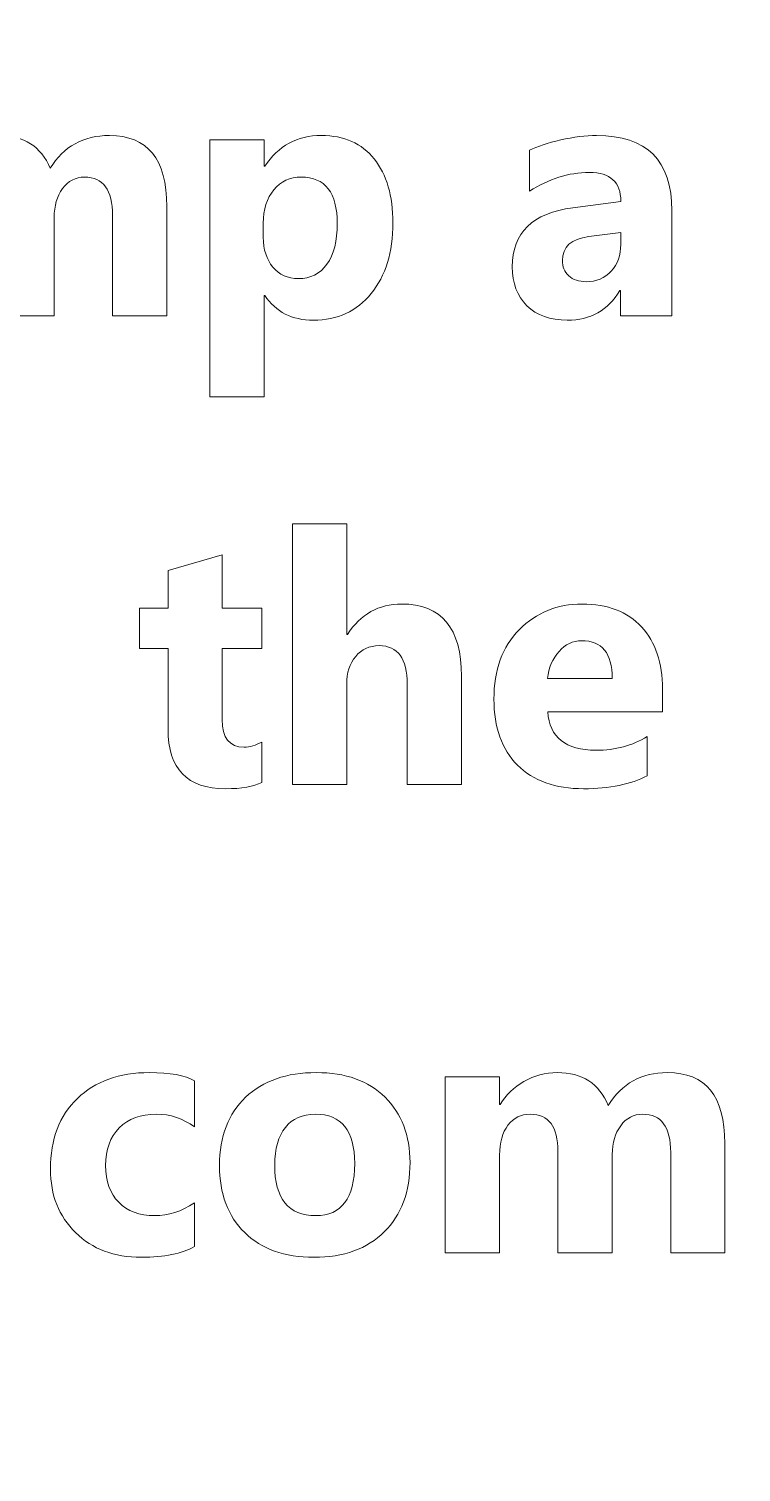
# Model space of a CAD drawing. Header units: centimetres. Extents: x -15 to 18.5, y -14.8 to 14.8.
# Drawn here: x -5.128 to -3.844, y -9.797 to -7.195 of the extents above; entities that cross this region are included whole.
import ezdxf

# ---------------------------------------------------------------- set-up
doc = ezdxf.new("R2010")
doc.units = ezdxf.units.CM
doc.header["$MEASUREMENT"] = 0
doc.layers.add('Layer 1', color=7, linetype='Continuous')

msp = doc.modelspace()

# ---------------------------------------------------------------- linework, layer by layer
at = {"layer": 'Layer 1', "color": 5, "lineweight": 53}
msp.add_open_spline([(-13.5, -4.9), (-13.5, -4.9), (4.5, -4.9), (4.5, -4.9), (4.5, -4.9), (4.5, -4.9), (4.5, -12.1), (4.5, -12.1), (4.5, -12.1), (4.5, -12.1), (-13.5, -12.1), (-13.5, -12.1), (-13.5, -12.1), (-13.5, -12.1), (-13.5, -4.9), (-13.5, -4.9)], degree=3, knots=[0, 0, 0, 0, 0.2, 0.2, 0.2, 0.2, 0.4, 0.4, 0.4, 0.4, 0.6, 0.6, 0.6, 0.6, 1, 1, 1, 1], dxfattribs=at)
at = {"layer": 'Layer 1', "color": 202, "lineweight": 9}
for points, knots in [([(-4.87937, -7.71268), (-4.87937, -7.71268), (-4.97705, -7.71268), (-4.97705, -7.71268), (-4.97705, -7.71268), (-4.97705, -7.71268), (-4.97705, -7.5316), (-4.97705, -7.5316), (-4.97705, -7.5316), (-4.97705, -7.48546), (-4.99399, -7.46249), (-5.02785, -7.46249), (-5.02785, -7.46249), (-5.04394, -7.46249), (-5.05706, -7.46937), (-5.06722, -7.48323), (-5.06722, -7.48323), (-5.07738, -7.4971), (-5.08246, -7.51435), (-5.08246, -7.53499), (-5.08246, -7.53499), (-5.08246, -7.53499), (-5.08246, -7.71268), (-5.08246, -7.71268), (-5.08246, -7.71268), (-5.08246, -7.71268), (-5.18036, -7.71268), (-5.18036, -7.71268), (-5.18036, -7.71268), (-5.18036, -7.71268), (-5.18036, -7.52969), (-5.18036, -7.52969), (-5.18036, -7.52969), (-5.18036, -7.48493), (-5.19708, -7.46249), (-5.23031, -7.46249), (-5.23031, -7.46249), (-5.24704, -7.46249), (-5.26048, -7.46905), (-5.27042, -7.48228), (-5.27042, -7.48228), (-5.28048, -7.49551), (-5.28556, -7.5135), (-5.28556, -7.53626), (-5.28556, -7.53626), (-5.28556, -7.53626), (-5.28556, -7.71268), (-5.28556, -7.71268), (-5.28556, -7.71268), (-5.28556, -7.71268), (-5.38345, -7.71268), (-5.38345, -7.71268), (-5.38345, -7.71268), (-5.38345, -7.71268), (-5.38345, -7.39518), (-5.38345, -7.39518), (-5.38345, -7.39518), (-5.38345, -7.39518), (-5.28556, -7.39518), (-5.28556, -7.39518), (-5.28556, -7.39518), (-5.28556, -7.39518), (-5.28556, -7.44482), (-5.28556, -7.44482), (-5.28556, -7.44482), (-5.28556, -7.44482), (-5.28429, -7.44482), (-5.28429, -7.44482), (-5.28429, -7.44482), (-5.27413, -7.42788), (-5.25995, -7.41402), (-5.24164, -7.40343), (-5.24164, -7.40343), (-5.22333, -7.39275), (-5.20333, -7.38745), (-5.18163, -7.38745), (-5.18163, -7.38745), (-5.13676, -7.38745), (-5.10607, -7.40714), (-5.08956, -7.44661), (-5.08956, -7.44661), (-5.06532, -7.40714), (-5.02987, -7.38745), (-4.98288, -7.38745), (-4.98288, -7.38745), (-4.91387, -7.38745), (-4.87937, -7.43), (-4.87937, -7.51519), (-4.87937, -7.51519), (-4.87937, -7.51519), (-4.87937, -7.71268), (-4.87937, -7.71268)], [0, 0, 0, 0, 0.0416667, 0.0416667, 0.0416667, 0.0416667, 0.0833333, 0.0833333, 0.0833333, 0.0833333, 0.125, 0.125, 0.125, 0.125, 0.1666667, 0.1666667, 0.1666667, 0.1666667, 0.2083333, 0.2083333, 0.2083333, 0.2083333, 0.25, 0.25, 0.25, 0.25, 0.2916667, 0.2916667, 0.2916667, 0.2916667, 0.3333333, 0.3333333, 0.3333333, 0.3333333, 0.375, 0.375, 0.375, 0.375, 0.4166667, 0.4166667, 0.4166667, 0.4166667, 0.4583333, 0.4583333, 0.4583333, 0.4583333, 0.5, 0.5, 0.5, 0.5, 0.5416667, 0.5416667, 0.5416667, 0.5416667, 0.5833333, 0.5833333, 0.5833333, 0.5833333, 0.625, 0.625, 0.625, 0.625, 0.6666667, 0.6666667, 0.6666667, 0.6666667, 0.7083333, 0.7083333, 0.7083333, 0.7083333, 0.75, 0.75, 0.75, 0.75, 0.7916667, 0.7916667, 0.7916667, 0.7916667, 0.8333333, 0.8333333, 0.8333333, 0.8333333, 0.875, 0.875, 0.875, 0.875, 0.9166667, 0.9166667, 0.9166667, 0.9166667, 1, 1, 1, 1]), ([(-4.70263, -7.67574), (-4.70263, -7.67574), (-4.7039, -7.67574), (-4.7039, -7.67574), (-4.7039, -7.67574), (-4.7039, -7.67574), (-4.7039, -7.85873), (-4.7039, -7.85873), (-4.7039, -7.85873), (-4.7039, -7.85873), (-4.80179, -7.85873), (-4.80179, -7.85873), (-4.80179, -7.85873), (-4.80179, -7.85873), (-4.80179, -7.39518), (-4.80179, -7.39518), (-4.80179, -7.39518), (-4.80179, -7.39518), (-4.7039, -7.39518), (-4.7039, -7.39518), (-4.7039, -7.39518), (-4.7039, -7.39518), (-4.7039, -7.44291), (-4.7039, -7.44291), (-4.7039, -7.44291), (-4.7039, -7.44291), (-4.70263, -7.44291), (-4.70263, -7.44291), (-4.70263, -7.44291), (-4.67839, -7.40597), (-4.64442, -7.38745), (-4.60061, -7.38745), (-4.60061, -7.38745), (-4.55944, -7.38745), (-4.52769, -7.40153), (-4.50525, -7.42979), (-4.50525, -7.42979), (-4.48281, -7.45794), (-4.47159, -7.49636), (-4.47159, -7.54493), (-4.47159, -7.54493), (-4.47159, -7.59785), (-4.48472, -7.64029), (-4.51086, -7.67236), (-4.51086, -7.67236), (-4.537, -7.70442), (-4.57182, -7.72041), (-4.61521, -7.72041), (-4.61521, -7.72041), (-4.65342, -7.72041), (-4.68252, -7.70559), (-4.70263, -7.67574)], [0, 0, 0, 0, 0.0714286, 0.0714286, 0.0714286, 0.0714286, 0.1428571, 0.1428571, 0.1428571, 0.1428571, 0.2142857, 0.2142857, 0.2142857, 0.2142857, 0.2857143, 0.2857143, 0.2857143, 0.2857143, 0.3571429, 0.3571429, 0.3571429, 0.3571429, 0.4285714, 0.4285714, 0.4285714, 0.4285714, 0.5, 0.5, 0.5, 0.5, 0.5714286, 0.5714286, 0.5714286, 0.5714286, 0.6428571, 0.6428571, 0.6428571, 0.6428571, 0.7142857, 0.7142857, 0.7142857, 0.7142857, 0.7857143, 0.7857143, 0.7857143, 0.7857143, 0.8571429, 0.8571429, 0.8571429, 0.8571429, 1, 1, 1, 1]), ([(-3.96867, -7.71268), (-3.96867, -7.71268), (-4.06138, -7.71268), (-4.06138, -7.71268), (-4.06138, -7.71268), (-4.06138, -7.71268), (-4.06138, -7.66707), (-4.06138, -7.66707), (-4.06138, -7.66707), (-4.06138, -7.66707), (-4.06265, -7.66707), (-4.06265, -7.66707), (-4.06265, -7.66707), (-4.08393, -7.70263), (-4.11547, -7.72041), (-4.15727, -7.72041), (-4.15727, -7.72041), (-4.18807, -7.72041), (-4.2123, -7.71173), (-4.22998, -7.69426), (-4.22998, -7.69426), (-4.24765, -7.6768), (-4.25644, -7.65341), (-4.25644, -7.62431), (-4.25644, -7.62431), (-4.25644, -7.56271), (-4.21992, -7.52715), (-4.147, -7.51763), (-4.147, -7.51763), (-4.147, -7.51763), (-4.06075, -7.5062), (-4.06075, -7.5062), (-4.06075, -7.5062), (-4.06075, -7.47149), (-4.07959, -7.45413), (-4.11726, -7.45413), (-4.11726, -7.45413), (-4.15505, -7.45413), (-4.19103, -7.46535), (-4.22511, -7.48789), (-4.22511, -7.48789), (-4.22511, -7.48789), (-4.22511, -7.41412), (-4.22511, -7.41412), (-4.22511, -7.41412), (-4.21146, -7.40703), (-4.19283, -7.40089), (-4.16912, -7.3955), (-4.16912, -7.3955), (-4.14552, -7.3901), (-4.12393, -7.38745), (-4.10446, -7.38745), (-4.10446, -7.38745), (-4.01397, -7.38745), (-3.96867, -7.43264), (-3.96867, -7.52292), (-3.96867, -7.52292), (-3.96867, -7.52292), (-3.96867, -7.71268), (-3.96867, -7.71268)], [0, 0, 0, 0, 0.0625, 0.0625, 0.0625, 0.0625, 0.125, 0.125, 0.125, 0.125, 0.1875, 0.1875, 0.1875, 0.1875, 0.25, 0.25, 0.25, 0.25, 0.3125, 0.3125, 0.3125, 0.3125, 0.375, 0.375, 0.375, 0.375, 0.4375, 0.4375, 0.4375, 0.4375, 0.5, 0.5, 0.5, 0.5, 0.5625, 0.5625, 0.5625, 0.5625, 0.625, 0.625, 0.625, 0.625, 0.6875, 0.6875, 0.6875, 0.6875, 0.75, 0.75, 0.75, 0.75, 0.8125, 0.8125, 0.8125, 0.8125, 0.875, 0.875, 0.875, 0.875, 1, 1, 1, 1]), ([(-4.70538, -7.54557), (-4.70538, -7.54557), (-4.70538, -7.57097), (-4.70538, -7.57097), (-4.70538, -7.57097), (-4.70538, -7.59288), (-4.69967, -7.61076), (-4.68802, -7.62463), (-4.68802, -7.62463), (-4.67649, -7.63849), (-4.66125, -7.64537), (-4.64241, -7.64537), (-4.64241, -7.64537), (-4.62018, -7.64537), (-4.60283, -7.6368), (-4.59055, -7.61955), (-4.59055, -7.61955), (-4.57827, -7.6023), (-4.57203, -7.57785), (-4.57203, -7.5462), (-4.57203, -7.5462), (-4.57203, -7.49032), (-4.59373, -7.46249), (-4.63722, -7.46249), (-4.63722, -7.46249), (-4.65723, -7.46249), (-4.67363, -7.47), (-4.68633, -7.48524), (-4.68633, -7.48524), (-4.69903, -7.50048), (-4.70538, -7.52059), (-4.70538, -7.54557)], [0, 0, 0, 0, 0.1111111, 0.1111111, 0.1111111, 0.1111111, 0.2222222, 0.2222222, 0.2222222, 0.2222222, 0.3333333, 0.3333333, 0.3333333, 0.3333333, 0.4444444, 0.4444444, 0.4444444, 0.4444444, 0.5555556, 0.5555556, 0.5555556, 0.5555556, 0.6666667, 0.6666667, 0.6666667, 0.6666667, 0.7777778, 0.7777778, 0.7777778, 0.7777778, 1, 1, 1, 1]), ([(-4.06075, -7.58367), (-4.06075, -7.58367), (-4.06075, -7.56229), (-4.06075, -7.56229), (-4.06075, -7.56229), (-4.06075, -7.56229), (-4.11843, -7.5697), (-4.11843, -7.5697), (-4.11843, -7.5697), (-4.15028, -7.57383), (-4.16616, -7.58822), (-4.16616, -7.61288), (-4.16616, -7.61288), (-4.16616, -7.62399), (-4.16235, -7.6332), (-4.15462, -7.64029), (-4.15462, -7.64029), (-4.14679, -7.64738), (-4.13631, -7.65098), (-4.12309, -7.65098), (-4.12309, -7.65098), (-4.10467, -7.65098), (-4.08975, -7.64463), (-4.07811, -7.63193), (-4.07811, -7.63193), (-4.06657, -7.61923), (-4.06075, -7.60314), (-4.06075, -7.58367)], [0, 0, 0, 0, 0.125, 0.125, 0.125, 0.125, 0.25, 0.25, 0.25, 0.25, 0.375, 0.375, 0.375, 0.375, 0.5, 0.5, 0.5, 0.5, 0.625, 0.625, 0.625, 0.625, 0.75, 0.75, 0.75, 0.75, 1, 1, 1, 1]), ([(-4.34808, -8.55734), (-4.34808, -8.55734), (-4.44577, -8.55734), (-4.44577, -8.55734), (-4.44577, -8.55734), (-4.44577, -8.55734), (-4.44577, -8.37689), (-4.44577, -8.37689), (-4.44577, -8.37689), (-4.44577, -8.33033), (-4.4627, -8.30715), (-4.49667, -8.30715), (-4.49667, -8.30715), (-4.51403, -8.30715), (-4.52811, -8.31361), (-4.5388, -8.32662), (-4.5388, -8.32662), (-4.54959, -8.33964), (-4.55499, -8.35626), (-4.55499, -8.37626), (-4.55499, -8.37626), (-4.55499, -8.37626), (-4.55499, -8.55734), (-4.55499, -8.55734), (-4.55499, -8.55734), (-4.55499, -8.55734), (-4.65288, -8.55734), (-4.65288, -8.55734), (-4.65288, -8.55734), (-4.65288, -8.55734), (-4.65288, -8.08733), (-4.65288, -8.08733), (-4.65288, -8.08733), (-4.65288, -8.08733), (-4.55499, -8.08733), (-4.55499, -8.08733), (-4.55499, -8.08733), (-4.55499, -8.08733), (-4.55499, -8.28694), (-4.55499, -8.28694), (-4.55499, -8.28694), (-4.55499, -8.28694), (-4.55372, -8.28694), (-4.55372, -8.28694), (-4.55372, -8.28694), (-4.52969, -8.25042), (-4.4972, -8.23211), (-4.45603, -8.23211), (-4.45603, -8.23211), (-4.38407, -8.23211), (-4.34808, -8.27551), (-4.34808, -8.36229), (-4.34808, -8.36229), (-4.34808, -8.36229), (-4.34808, -8.55734), (-4.34808, -8.55734)], [0, 0, 0, 0, 0.0666667, 0.0666667, 0.0666667, 0.0666667, 0.1333333, 0.1333333, 0.1333333, 0.1333333, 0.2, 0.2, 0.2, 0.2, 0.2666667, 0.2666667, 0.2666667, 0.2666667, 0.3333333, 0.3333333, 0.3333333, 0.3333333, 0.4, 0.4, 0.4, 0.4, 0.4666667, 0.4666667, 0.4666667, 0.4666667, 0.5333333, 0.5333333, 0.5333333, 0.5333333, 0.6, 0.6, 0.6, 0.6, 0.6666667, 0.6666667, 0.6666667, 0.6666667, 0.7333333, 0.7333333, 0.7333333, 0.7333333, 0.8, 0.8, 0.8, 0.8, 0.8666667, 0.8666667, 0.8666667, 0.8666667, 1, 1, 1, 1]), ([(-4.70813, -8.55364), (-4.72263, -8.56126), (-4.74443, -8.56507), (-4.77353, -8.56507), (-4.77353, -8.56507), (-4.84254, -8.56507), (-4.87714, -8.52919), (-4.87714, -8.45754), (-4.87714, -8.45754), (-4.87714, -8.45754), (-4.87714, -8.31212), (-4.87714, -8.31212), (-4.87714, -8.31212), (-4.87714, -8.31212), (-4.92858, -8.31212), (-4.92858, -8.31212), (-4.92858, -8.31212), (-4.92858, -8.31212), (-4.92858, -8.23984), (-4.92858, -8.23984), (-4.92858, -8.23984), (-4.92858, -8.23984), (-4.87714, -8.23984), (-4.87714, -8.23984), (-4.87714, -8.23984), (-4.87714, -8.23984), (-4.87714, -8.17137), (-4.87714, -8.17137), (-4.87714, -8.17137), (-4.87714, -8.17137), (-4.77946, -8.14343), (-4.77946, -8.14343), (-4.77946, -8.14343), (-4.77946, -8.14343), (-4.77946, -8.23984), (-4.77946, -8.23984), (-4.77946, -8.23984), (-4.77946, -8.23984), (-4.70813, -8.23984), (-4.70813, -8.23984), (-4.70813, -8.23984), (-4.70813, -8.23984), (-4.70813, -8.31212), (-4.70813, -8.31212), (-4.70813, -8.31212), (-4.70813, -8.31212), (-4.77946, -8.31212), (-4.77946, -8.31212), (-4.77946, -8.31212), (-4.77946, -8.31212), (-4.77946, -8.4405), (-4.77946, -8.4405), (-4.77946, -8.4405), (-4.77946, -8.47352), (-4.76634, -8.49003), (-4.74009, -8.49003), (-4.74009, -8.49003), (-4.72972, -8.49003), (-4.71903, -8.48707), (-4.70813, -8.48103), (-4.70813, -8.48103), (-4.70813, -8.48103), (-4.70813, -8.55364), (-4.70813, -8.55364)], [0, 0, 0, 0, 0.0588235, 0.0588235, 0.0588235, 0.0588235, 0.1176471, 0.1176471, 0.1176471, 0.1176471, 0.1764706, 0.1764706, 0.1764706, 0.1764706, 0.2352941, 0.2352941, 0.2352941, 0.2352941, 0.2941176, 0.2941176, 0.2941176, 0.2941176, 0.3529412, 0.3529412, 0.3529412, 0.3529412, 0.4117647, 0.4117647, 0.4117647, 0.4117647, 0.4705882, 0.4705882, 0.4705882, 0.4705882, 0.5294118, 0.5294118, 0.5294118, 0.5294118, 0.5882353, 0.5882353, 0.5882353, 0.5882353, 0.6470588, 0.6470588, 0.6470588, 0.6470588, 0.7058824, 0.7058824, 0.7058824, 0.7058824, 0.7647059, 0.7647059, 0.7647059, 0.7647059, 0.8235294, 0.8235294, 0.8235294, 0.8235294, 0.8823529, 0.8823529, 0.8823529, 0.8823529, 1, 1, 1, 1]), ([(-3.98539, -8.42653), (-3.98539, -8.42653), (-4.19251, -8.42653), (-4.19251, -8.42653), (-4.19251, -8.42653), (-4.18923, -8.47257), (-4.16012, -8.49564), (-4.10541, -8.49564), (-4.10541, -8.49564), (-4.07048, -8.49564), (-4.03979, -8.48738), (-4.01333, -8.47087), (-4.01333, -8.47087), (-4.01333, -8.47087), (-4.01333, -8.54157), (-4.01333, -8.54157), (-4.01333, -8.54157), (-4.04265, -8.55723), (-4.08075, -8.56507), (-4.12774, -8.56507), (-4.12774, -8.56507), (-4.17896, -8.56507), (-4.21876, -8.55088), (-4.24712, -8.52241), (-4.24712, -8.52241), (-4.27538, -8.49405), (-4.28956, -8.45436), (-4.28956, -8.40356), (-4.28956, -8.40356), (-4.28956, -8.35086), (-4.27432, -8.30905), (-4.24363, -8.27826), (-4.24363, -8.27826), (-4.21304, -8.24746), (-4.17547, -8.23211), (-4.13081, -8.23211), (-4.13081, -8.23211), (-4.08456, -8.23211), (-4.04868, -8.24587), (-4.02339, -8.27328), (-4.02339, -8.27328), (-3.99809, -8.3008), (-3.98539, -8.33816), (-3.98539, -8.38525), (-3.98539, -8.38525), (-3.98539, -8.38525), (-3.98539, -8.42653), (-3.98539, -8.42653)], [0, 0, 0, 0, 0.0769231, 0.0769231, 0.0769231, 0.0769231, 0.1538462, 0.1538462, 0.1538462, 0.1538462, 0.2307692, 0.2307692, 0.2307692, 0.2307692, 0.3076923, 0.3076923, 0.3076923, 0.3076923, 0.3846154, 0.3846154, 0.3846154, 0.3846154, 0.4615385, 0.4615385, 0.4615385, 0.4615385, 0.5384615, 0.5384615, 0.5384615, 0.5384615, 0.6153846, 0.6153846, 0.6153846, 0.6153846, 0.6923077, 0.6923077, 0.6923077, 0.6923077, 0.7692308, 0.7692308, 0.7692308, 0.7692308, 0.8461538, 0.8461538, 0.8461538, 0.8461538, 1, 1, 1, 1]), ([(-4.0762, -8.36631), (-4.0762, -8.32091), (-4.09461, -8.29815), (-4.13144, -8.29815), (-4.13144, -8.29815), (-4.14711, -8.29815), (-4.16076, -8.30461), (-4.17219, -8.31763), (-4.17219, -8.31763), (-4.18373, -8.33064), (-4.1906, -8.34694), (-4.19314, -8.36631), (-4.19314, -8.36631), (-4.19314, -8.36631), (-4.0762, -8.36631), (-4.0762, -8.36631)], [0, 0, 0, 0, 0.2, 0.2, 0.2, 0.2, 0.4, 0.4, 0.4, 0.4, 0.6, 0.6, 0.6, 0.6, 1, 1, 1, 1]), ([(-4.82964, -9.39057), (-4.85175, -9.40338), (-4.88372, -9.40973), (-4.92541, -9.40973), (-4.92541, -9.40973), (-4.9742, -9.40973), (-5.01368, -9.39501), (-5.04384, -9.36538), (-5.04384, -9.36538), (-5.074, -9.33585), (-5.08914, -9.29775), (-5.08914, -9.25098), (-5.08914, -9.25098), (-5.08914, -9.197), (-5.07295, -9.15456), (-5.04067, -9.12345), (-5.04067, -9.12345), (-5.00828, -9.09233), (-4.965, -9.07677), (-4.91081, -9.07677), (-4.91081, -9.07677), (-4.87345, -9.07677), (-4.84636, -9.08175), (-4.82964, -9.09159), (-4.82964, -9.09159), (-4.82964, -9.09159), (-4.82964, -9.17478), (-4.82964, -9.17478), (-4.82964, -9.17478), (-4.85006, -9.15943), (-4.87292, -9.15181), (-4.89811, -9.15181), (-4.89811, -9.15181), (-4.92626, -9.15181), (-4.94849, -9.15996), (-4.965, -9.17647), (-4.965, -9.17647), (-4.9814, -9.19287), (-4.98966, -9.21552), (-4.98966, -9.24452), (-4.98966, -9.24452), (-4.98966, -9.27257), (-4.98172, -9.29468), (-4.96605, -9.31067), (-4.96605, -9.31067), (-4.95039, -9.32675), (-4.9287, -9.33469), (-4.90128, -9.33469), (-4.90128, -9.33469), (-4.87684, -9.33469), (-4.85302, -9.32707), (-4.82964, -9.31172), (-4.82964, -9.31172), (-4.82964, -9.31172), (-4.82964, -9.39057), (-4.82964, -9.39057)], [0, 0, 0, 0, 0.0666667, 0.0666667, 0.0666667, 0.0666667, 0.1333333, 0.1333333, 0.1333333, 0.1333333, 0.2, 0.2, 0.2, 0.2, 0.2666667, 0.2666667, 0.2666667, 0.2666667, 0.3333333, 0.3333333, 0.3333333, 0.3333333, 0.4, 0.4, 0.4, 0.4, 0.4666667, 0.4666667, 0.4666667, 0.4666667, 0.5333333, 0.5333333, 0.5333333, 0.5333333, 0.6, 0.6, 0.6, 0.6, 0.6666667, 0.6666667, 0.6666667, 0.6666667, 0.7333333, 0.7333333, 0.7333333, 0.7333333, 0.8, 0.8, 0.8, 0.8, 0.8666667, 0.8666667, 0.8666667, 0.8666667, 1, 1, 1, 1]), ([(-4.61416, -9.40973), (-4.66708, -9.40973), (-4.70867, -9.39491), (-4.73894, -9.36528), (-4.73894, -9.36528), (-4.7692, -9.33564), (-4.78434, -9.29532), (-4.78434, -9.24452), (-4.78434, -9.24452), (-4.78434, -9.19203), (-4.76868, -9.15086), (-4.73724, -9.12122), (-4.73724, -9.12122), (-4.70581, -9.09159), (-4.66327, -9.07677), (-4.60982, -9.07677), (-4.60982, -9.07677), (-4.55711, -9.07677), (-4.51573, -9.09159), (-4.48578, -9.12122), (-4.48578, -9.12122), (-4.45583, -9.15086), (-4.4408, -9.19012), (-4.4408, -9.23891), (-4.4408, -9.23891), (-4.4408, -9.29162), (-4.45626, -9.33331), (-4.48716, -9.3639), (-4.48716, -9.3639), (-4.51806, -9.39449), (-4.5604, -9.40973), (-4.61416, -9.40973)], [0, 0, 0, 0, 0.1111111, 0.1111111, 0.1111111, 0.1111111, 0.2222222, 0.2222222, 0.2222222, 0.2222222, 0.3333333, 0.3333333, 0.3333333, 0.3333333, 0.4444444, 0.4444444, 0.4444444, 0.4444444, 0.5555556, 0.5555556, 0.5555556, 0.5555556, 0.6666667, 0.6666667, 0.6666667, 0.6666667, 0.7777778, 0.7777778, 0.7777778, 0.7777778, 1, 1, 1, 1]), ([(-3.87311, -9.402), (-3.87311, -9.402), (-3.97079, -9.402), (-3.97079, -9.402), (-3.97079, -9.402), (-3.97079, -9.402), (-3.97079, -9.22092), (-3.97079, -9.22092), (-3.97079, -9.22092), (-3.97079, -9.17478), (-3.98773, -9.15181), (-4.02159, -9.15181), (-4.02159, -9.15181), (-4.03768, -9.15181), (-4.0508, -9.15869), (-4.06096, -9.17255), (-4.06096, -9.17255), (-4.07112, -9.18642), (-4.0762, -9.20367), (-4.0762, -9.22431), (-4.0762, -9.22431), (-4.0762, -9.22431), (-4.0762, -9.402), (-4.0762, -9.402), (-4.0762, -9.402), (-4.0762, -9.402), (-4.1741, -9.402), (-4.1741, -9.402), (-4.1741, -9.402), (-4.1741, -9.402), (-4.1741, -9.21901), (-4.1741, -9.21901), (-4.1741, -9.21901), (-4.1741, -9.17425), (-4.19082, -9.15181), (-4.22405, -9.15181), (-4.22405, -9.15181), (-4.24078, -9.15181), (-4.25422, -9.15837), (-4.26416, -9.1716), (-4.26416, -9.1716), (-4.27422, -9.18483), (-4.2793, -9.20282), (-4.2793, -9.22558), (-4.2793, -9.22558), (-4.2793, -9.22558), (-4.2793, -9.402), (-4.2793, -9.402), (-4.2793, -9.402), (-4.2793, -9.402), (-4.37719, -9.402), (-4.37719, -9.402), (-4.37719, -9.402), (-4.37719, -9.402), (-4.37719, -9.0845), (-4.37719, -9.0845), (-4.37719, -9.0845), (-4.37719, -9.0845), (-4.2793, -9.0845), (-4.2793, -9.0845), (-4.2793, -9.0845), (-4.2793, -9.0845), (-4.2793, -9.13414), (-4.2793, -9.13414), (-4.2793, -9.13414), (-4.2793, -9.13414), (-4.27803, -9.13414), (-4.27803, -9.13414), (-4.27803, -9.13414), (-4.26787, -9.1172), (-4.25369, -9.10334), (-4.23538, -9.09275), (-4.23538, -9.09275), (-4.21707, -9.08207), (-4.19707, -9.07677), (-4.17537, -9.07677), (-4.17537, -9.07677), (-4.1305, -9.07677), (-4.09981, -9.09646), (-4.0833, -9.13593), (-4.0833, -9.13593), (-4.05906, -9.09646), (-4.02361, -9.07677), (-3.97662, -9.07677), (-3.97662, -9.07677), (-3.90761, -9.07677), (-3.87311, -9.11932), (-3.87311, -9.20451), (-3.87311, -9.20451), (-3.87311, -9.20451), (-3.87311, -9.402), (-3.87311, -9.402)], [0, 0, 0, 0, 0.0416667, 0.0416667, 0.0416667, 0.0416667, 0.0833333, 0.0833333, 0.0833333, 0.0833333, 0.125, 0.125, 0.125, 0.125, 0.1666667, 0.1666667, 0.1666667, 0.1666667, 0.2083333, 0.2083333, 0.2083333, 0.2083333, 0.25, 0.25, 0.25, 0.25, 0.2916667, 0.2916667, 0.2916667, 0.2916667, 0.3333333, 0.3333333, 0.3333333, 0.3333333, 0.375, 0.375, 0.375, 0.375, 0.4166667, 0.4166667, 0.4166667, 0.4166667, 0.4583333, 0.4583333, 0.4583333, 0.4583333, 0.5, 0.5, 0.5, 0.5, 0.5416667, 0.5416667, 0.5416667, 0.5416667, 0.5833333, 0.5833333, 0.5833333, 0.5833333, 0.625, 0.625, 0.625, 0.625, 0.6666667, 0.6666667, 0.6666667, 0.6666667, 0.7083333, 0.7083333, 0.7083333, 0.7083333, 0.75, 0.75, 0.75, 0.75, 0.7916667, 0.7916667, 0.7916667, 0.7916667, 0.8333333, 0.8333333, 0.8333333, 0.8333333, 0.875, 0.875, 0.875, 0.875, 0.9166667, 0.9166667, 0.9166667, 0.9166667, 1, 1, 1, 1]), ([(-4.61162, -9.15181), (-4.6348, -9.15181), (-4.65279, -9.15975), (-4.66559, -9.17562), (-4.66559, -9.17562), (-4.6784, -9.1916), (-4.68486, -9.21415), (-4.68486, -9.24325), (-4.68486, -9.24325), (-4.68486, -9.30421), (-4.6602, -9.33469), (-4.61098, -9.33469), (-4.61098, -9.33469), (-4.5641, -9.33469), (-4.5406, -9.30336), (-4.5406, -9.24082), (-4.5406, -9.24082), (-4.5406, -9.18144), (-4.56431, -9.15181), (-4.61162, -9.15181)], [0, 0, 0, 0, 0.1666667, 0.1666667, 0.1666667, 0.1666667, 0.3333333, 0.3333333, 0.3333333, 0.3333333, 0.5, 0.5, 0.5, 0.5, 0.6666667, 0.6666667, 0.6666667, 0.6666667, 1, 1, 1, 1])]:
    msp.add_open_spline(points, degree=3, knots=knots, dxfattribs=at)

doc.saveas('drawing.dxf')
